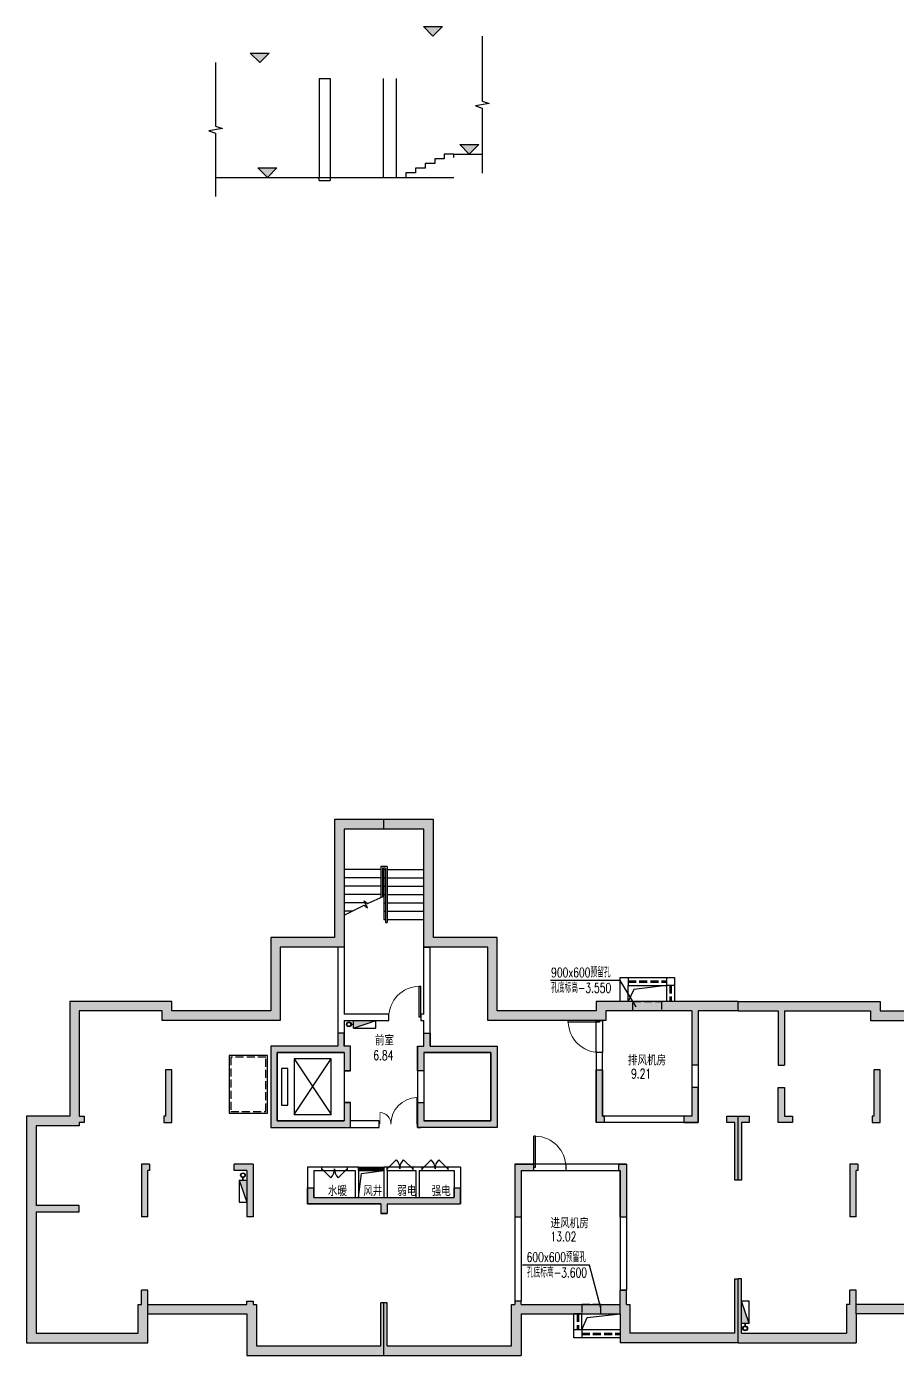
# Model space of a CAD drawing. Extents: x 791398 to 2325386, y -987887 to -518217.
# Drawn here: x 1386078 to 1413369, y -842920 to -801258 of the extents above; entities that cross this region are included whole.
import ezdxf

# ---------------------------------------------------------------- set-up
doc = ezdxf.new("R2010")
doc.units = 0
doc.header["$LTSCALE"] = 1000
doc.header["$MEASUREMENT"] = 0
doc.linetypes.add('BORDER', pattern=[1.75, 0.5, -0.25, 0.5, -0.25, 0, -0.25])
doc.linetypes.add('DASH', pattern=[0.35, 0.25, -0.1])
for name, color, linetype in [('DIM_ELEV', 3, 'Continuous'), ('JPS-X', 1, 'BORDER'), ('JPS-XHS', 7, 'Continuous'), ('LVTRY', 6, 'Continuous'), ('PUB_DIM', 3, 'Continuous'), ('solid', 253, 'Continuous'), ('SPACE', 7, 'Continuous'), ('STAIR', 9, 'Continuous'), ('STAIRS', 9, 'Continuous'), ('TEXT', 7, 'Continuous'), ('WALL', 8, 'Continuous'), ('wall-jg', 1, 'Continuous'), ('WINDOW', 8, 'Continuous')]:
    doc.layers.add(name, color=color, linetype=linetype)
doc.styles.add('_TCH_SPACE', font='SIMPLEX', dxfattribs={"bigfont": 'GBCBIG'})
doc.styles.add('TEXT', font='tjromans.shx', dxfattribs={"width": 0.8, "height": 400, "bigfont": 'tjhztxt.shx'})

# ---------------------------------------------------------------- blocks, each defined once
blk = doc.blocks.new('DXHS')
at = {"layer": 'JPS-XHS'}
blk.add_hatch(color=256, dxfattribs=at).paths.add_polyline_path([(-350, 240), (-350, 0), (350, 0)])
at = {"layer": 'JPS-XHS', "linetype": 'Continuous'}
for p, q in [((-350, 240), (-350, 0)), ((-350, 240), (350, 240)), ((-350, 0), (350, 0)), ((350, 240), (350, 0))]:
    blk.add_line(p, q, dxfattribs=at)
at = {"layer": 'JPS-XHS'}
blk.add_line((-350, 240), (350, 0), dxfattribs=at)
blk = doc.blocks.new('FF')
at = {"linetype": 'Continuous'}
for radius in [75, 60]:
    blk.add_circle((0, 0), radius, dxfattribs=at)
blk = doc.blocks.new('$DorLib2D$00000025')
at = {"const_width": 0.02}
for points in [[(0.481, -0.001), (0.481, 0.691)], [(-0.481, 0.001), (-0.481, 0.308)]]:
    blk.add_lwpolyline(points, dxfattribs=at)
at = {"lineweight": 13}
for centre, radius, start, end in [((0.505, -0.002), 0.699, 91.9397, 179.7238), ((-0.501, 0.003), 0.307, 359.7899, 85.7508)]:
    blk.add_arc(centre, radius, start, end, dxfattribs=at)
blk = doc.blocks.new('$DorLib2D$00000116')
at = {"color": 0}
for p, q in [((-0.5, 0), (-0.146, 0.354)), ((0.5, 0), (0.146, 0.354))]:
    blk.add_line(p, q, dxfattribs=at)
for centre, start, end in [((-0.5, 0), 0, 45), ((0.5, 0), 135, 180)]:
    blk.add_arc(centre, 0.5, start, end, dxfattribs=at)
blk = doc.blocks.new('$WINLIB2D$00000001')
for p, q in [((-0.5, 0.5), (0.5, 0.5)), ((-0.5, 0.5), (-0.5, -0.5)), ((0.5, 0.167), (-0.5, 0.167)), ((0.5, -0.5), (0.5, 0.5)), ((0.5, -0.167), (-0.5, -0.167)), ((-0.5, -0.5), (0.5, -0.5))]:
    blk.add_line(p, q)
blk = doc.blocks.new('$DorLib2D$00000001')
for p, q in [((0.45, 0.975), (0.5, 0.975)), ((0.45, 0), (0.45, 0.975)), ((0.5, 0), (0.5, 0.975)), ((0.5, 0), (0.45, 0))]:
    blk.add_line(p, q)
at = {"lineweight": 13}
blk.add_arc((0.475, 0), 0.975, 91.4693, 180, dxfattribs=at)

msp = doc.modelspace()

# ---------------------------------------------------------------- hatches: boundary and pattern name
at = {"layer": 'DIM_ELEV'}
for points in [[(1398814, -801558), (1398514, -801258), (1399114, -801258)], [(1393385, -802388), (1393085, -802088), (1393685, -802088)], [(1399952, -805258), (1399652, -804958), (1400252, -804958)], [(1393623, -805988), (1393323, -805688), (1393923, -805688)]]:
    msp.add_hatch(color=256, dxfattribs=at).paths.add_polyline_path(points)
at = {"layer": 'solid'}
for points in [[(1395728, -829820), (1393728, -829820), (1393728, -832120), (1390628, -832120), (1390628, -831820), (1387428, -831820), (1387428, -835420), (1386078, -835420), (1386078, -842520), (1389878, -842520), (1389878, -841620), (1389878, -841320), (1389878, -840870), (1389678, -840870), (1389678, -841320), (1389578, -841320), (1389578, -842220), (1386378, -842220), (1386378, -838420), (1387728, -838420), (1387728, -838220), (1386378, -838220), (1386378, -835720), (1387728, -835720), (1387728, -835620), (1387878, -835620), (1387878, -835420), (1387728, -835420), (1387728, -832120), (1390328, -832120), (1390328, -832420), (1394028, -832420), (1394028, -830120), (1396028, -830120), (1396028, -826420), (1397278, -826420), (1397278, -826120), (1395728, -826120)], [(1403928, -831820), (1403928, -832120), (1400828, -832120), (1400828, -829820), (1398828, -829820), (1398828, -826120), (1397278, -826120), (1397278, -826420), (1398528, -826420), (1398528, -830120), (1400528, -830120), (1400528, -832420), (1404228, -832420), (1404228, -832120), (1406928, -832120), (1406928, -833820), (1407128, -833820), (1407128, -832120), (1408378, -832120), (1408378, -831820)], [(1408378, -831820), (1412828, -831820), (1412828, -832120), (1415928, -832120), (1415928, -829820), (1417928, -829820), (1417928, -826120), (1419478, -826120), (1419478, -826420), (1418228, -826420), (1418228, -830120), (1416228, -830120), (1416228, -832420), (1412528, -832420), (1412528, -832120), (1409828, -832120), (1409828, -833820), (1409628, -833820), (1409628, -832120), (1408378, -832120)], [(1396028, -833995), (1396228, -833995), (1396228, -833220), (1396028, -833220), (1396028, -832820), (1395828, -832820), (1395828, -833220), (1393728, -833220), (1393728, -835770), (1396228, -835770), (1396228, -834995), (1396028, -834995), (1396028, -835570), (1393928, -835570), (1393928, -833420), (1396028, -833420)], [(1398528, -833995), (1398328, -833995), (1398328, -833220), (1398528, -833220), (1398528, -832820), (1398728, -832820), (1398728, -833220), (1400828, -833220), (1400828, -835770), (1398328, -835770), (1398328, -834995), (1398528, -834995), (1398528, -835570), (1400628, -835570), (1400628, -833420), (1398528, -833420)], [(1390428, -835420), (1390378, -835420), (1390378, -835620), (1390628, -835620), (1390628, -833970), (1390428, -833970)], [(1403928, -835620), (1404178, -835620), (1404178, -835420), (1404128, -835420), (1404128, -833970), (1403928, -833970)], [(1412828, -833970), (1412628, -833970), (1412628, -835420), (1412578, -835420), (1412578, -835620), (1412828, -835620)], [(1406678, -835620), (1407128, -835620), (1407128, -834520), (1406928, -834520), (1406928, -835420), (1406678, -835420)], [(1410078, -835620), (1409628, -835620), (1409628, -834520), (1409828, -834520), (1409828, -835420), (1410078, -835420)], [(1408378, -835420), (1408028, -835420), (1408028, -835620), (1408278, -835620), (1408278, -837420), (1408378, -837420)], [(1408728, -835420), (1408378, -835420), (1408378, -837420), (1408478, -837420), (1408478, -835620), (1408728, -835620)], [(1389878, -837120), (1389928, -837120), (1389928, -836920), (1389678, -836920), (1389678, -838570), (1389878, -838570)], [(1392978, -837120), (1392978, -838570), (1393178, -838570), (1393178, -836920), (1392578, -836920), (1392578, -837120)], [(1401378, -838570), (1401578, -838570), (1401578, -837120), (1401978, -837120), (1401978, -836920), (1401378, -836920)], [(1404878, -836920), (1404628, -836920), (1404628, -837120), (1404678, -837120), (1404678, -838570), (1404878, -838570)], [(1411878, -838570), (1412078, -838570), (1412078, -837120), (1412128, -837120), (1412128, -836920), (1411878, -836920)], [(1395078, -837970), (1395078, -837670), (1394878, -837670), (1394878, -838170), (1397178, -838170), (1397178, -838470), (1397378, -838470), (1397378, -838170), (1399678, -838170), (1399678, -837670), (1399478, -837670), (1399478, -837970)], [(1408378, -840520), (1408278, -840520), (1408278, -842220), (1404978, -842220), (1404978, -841320), (1404878, -841320), (1404878, -840870), (1404678, -840870), (1404678, -841320), (1404678, -841620), (1404678, -842520), (1408378, -842520)], [(1408378, -840520), (1408478, -840520), (1408478, -842220), (1411778, -842220), (1411778, -841320), (1411878, -841320), (1411878, -840870), (1412078, -840870), (1412078, -841320), (1412078, -841620), (1412078, -842520), (1408378, -842520)], [(1397278, -841270), (1397178, -841270), (1397178, -842620), (1393278, -842620), (1393278, -841320), (1393178, -841320), (1393178, -841220), (1392978, -841220), (1392978, -841320), (1389878, -841320), (1389878, -841620), (1392978, -841620), (1392978, -842920), (1397278, -842920)], [(1404678, -841320), (1401578, -841320), (1401578, -841220), (1401378, -841220), (1401378, -841320), (1401278, -841320), (1401278, -842620), (1397378, -842620), (1397378, -841270), (1397278, -841270), (1397278, -842920), (1401578, -842920), (1401578, -841620), (1404678, -841620)], [(1412078, -841320), (1412078, -841620), (1415178, -841620), (1415178, -841320)]]:
    msp.add_hatch(color=256, dxfattribs=at).paths.add_polyline_path(points)

# ---------------------------------------------------------------- linework, layer by layer
at = {"layer": 'DIM_ELEV'}
for p, q in [((1398814, -801558), (1398514, -801258)), ((1398514, -801258), (1399114, -801258)), ((1398814, -801558), (1399114, -801258)), ((1393385, -802388), (1393085, -802088)), ((1393085, -802088), (1393685, -802088)), ((1393385, -802388), (1393685, -802088)), ((1399952, -805258), (1399652, -804958)), ((1399652, -804958), (1400252, -804958)), ((1399952, -805258), (1400252, -804958)), ((1393623, -805988), (1393323, -805688)), ((1393323, -805688), (1393923, -805688)), ((1393623, -805988), (1393923, -805688))]:
    msp.add_line(p, q, dxfattribs=at)
for points in [[(1400360, -801558), (1400360, -803596), (1400570, -803672), (1400150, -803746), (1400360, -803821), (1400360, -805858)], [(1392003, -802388), (1392003, -804376), (1392213, -804452), (1391793, -804526), (1392003, -804601), (1392003, -806588)]]:
    msp.add_lwpolyline(points, dxfattribs=at)
at = {"layer": 'JPS-X', "const_width": 50}
for points in [[(1396253, -832540), (1396328, -832540)], [(1392858, -837345), (1392858, -837420)], [(1408598, -841995), (1408598, -841920)]]:
    msp.add_lwpolyline(points, dxfattribs=at)
at = {"layer": 'LVTRY'}
msp.add_lwpolyline([(1396478, -837970), (1396576, -837214), (1397278, -837120)], dxfattribs=at)
at = {"layer": 'PUB_DIM'}
for points in [[(1405178, -831986), (1404676, -831166), (1402500, -831166)], [(1404078, -841436), (1403722, -840091), (1401616, -840091)]]:
    msp.add_lwpolyline(points, dxfattribs=at)
at = {"layer": 'solid'}
for p, q in [((1397278, -826420), (1397278, -826120)), ((1408378, -832120), (1408378, -831820)), ((1408378, -832120), (1408378, -831820)), ((1408378, -837420), (1408378, -835420)), ((1408378, -842520), (1408378, -840520)), ((1408378, -842520), (1408378, -840520)), ((1389878, -841620), (1389878, -841320)), ((1397278, -842920), (1397278, -841270)), ((1404678, -841620), (1404678, -841320)), ((1412078, -841620), (1412078, -841320))]:
    msp.add_line(p, q, dxfattribs=at)
at = {"layer": 'STAIR'}
for p, q in [((1397178, -827690), (1396028, -827690)), ((1397378, -827590), (1397178, -827590)), ((1397178, -827590), (1397178, -828568)), ((1397328, -827640), (1397228, -827640)), ((1397228, -827640), (1397228, -828545)), ((1397278, -827690), (1397228, -827690)), ((1397278, -827690), (1397278, -829250)), ((1397278, -827690), (1397328, -827690)), ((1397278, -827690), (1397278, -828523)), ((1397328, -827640), (1397328, -829350)), ((1397378, -827590), (1397378, -829350)), ((1397378, -827690), (1398528, -827690)), ((1397178, -827950), (1396028, -827950)), ((1397178, -828210), (1396028, -828210)), ((1397278, -827950), (1397228, -827950)), ((1397278, -828210), (1397228, -828210)), ((1397278, -827950), (1397328, -827950)), ((1397278, -828210), (1397328, -828210)), ((1397378, -827950), (1398528, -827950)), ((1397378, -828210), (1398528, -828210)), ((1397178, -828470), (1396028, -828470)), ((1396767, -828748), (1397278, -828523)), ((1397278, -828470), (1397228, -828470)), ((1397278, -828470), (1397328, -828470)), ((1397378, -828470), (1398528, -828470)), ((1396691, -828730), (1396028, -828730)), ((1396028, -829116), (1396659, -828801)), ((1396281, -828990), (1396028, -828990)), ((1396659, -828801), (1396766, -828882)), ((1396766, -828882), (1396660, -828667)), ((1396660, -828667), (1396767, -828748)), ((1397278, -828730), (1397328, -828730)), ((1397278, -828990), (1397328, -828990)), ((1397378, -828730), (1398528, -828730)), ((1397378, -828990), (1398528, -828990)), ((1397278, -829250), (1397328, -829250)), ((1397328, -829350), (1397378, -829350)), ((1397378, -829250), (1398528, -829250)), ((1403928, -833420), (1403928, -832420)), ((1404128, -832420), (1404128, -833420)), ((1394468, -833620), (1395618, -835370)), ((1394468, -835370), (1395618, -833620)), ((1396028, -833995), (1396028, -834995)), ((1402978, -836920), (1401978, -836920)), ((1396128, -837020), (1395328, -837020)), ((1395328, -837120), (1396128, -837120)), ((1398178, -837020), (1397378, -837020)), ((1397378, -837120), (1398178, -837120)), ((1399278, -837020), (1398478, -837020)), ((1398478, -837120), (1399278, -837120)), ((1401978, -837120), (1402978, -837120))]:
    msp.add_line(p, q, dxfattribs=at)
for points in [[(1406128, -831320), (1405107, -831451), (1404928, -831820)], [(1403478, -842120), (1403642, -841730), (1404678, -841620)]]:
    msp.add_lwpolyline(points, dxfattribs=at)
at = {"layer": 'STAIR', "linetype": 'DASH'}
for points in [[(1405078, -831820), (1405978, -831820), (1405978, -832120), (1405078, -832120)], [(1392478, -835270), (1393578, -835270), (1393578, -833570), (1392478, -833570)], [(1404078, -841320), (1403478, -841320), (1403478, -841620), (1404078, -841620)]]:
    msp.add_lwpolyline(points, close=True, dxfattribs=at)
at = {"layer": 'STAIR'}
for points in [[(1392428, -835320), (1393628, -835320), (1393628, -833520), (1392428, -833520)], [(1395618, -835370), (1395618, -833620), (1394468, -833620), (1394468, -835370)], [(1394268, -835070), (1394268, -833920), (1394068, -833920), (1394068, -835070)]]:
    msp.add_lwpolyline(points, close=True, dxfattribs=at)
at = {"layer": 'STAIRS'}
for p, q in [((1395242, -802888), (1395592, -802888)), ((1395242, -802888), (1395242, -805988)), ((1395592, -802888), (1395592, -805988)), ((1397267, -805988), (1397267, -802888)), ((1397667, -805988), (1397667, -802888)), ((1399467, -805258), (1400360, -805258)), ((1399467, -805358), (1399467, -805258)), ((1392003, -805988), (1395242, -805988)), ((1395242, -806088), (1395242, -805988)), ((1395242, -805988), (1395592, -805988)), ((1395242, -806088), (1395592, -806088)), ((1395592, -805988), (1399467, -805988)), ((1395592, -805988), (1395592, -806088))]:
    msp.add_line(p, q, dxfattribs=at)
msp.add_lwpolyline([(1399467, -805258), (1399167, -805258), (1399167, -805404), (1398867, -805404), (1398867, -805550), (1398567, -805550), (1398567, -805696), (1398267, -805696), (1398267, -805842), (1397967, -805842), (1397967, -805988)], dxfattribs=at)
at = {"layer": 'WALL'}
for p, q in [((1395828, -830120), (1395828, -832320)), ((1396028, -830120), (1395828, -830120)), ((1396028, -830120), (1396028, -832220)), ((1398528, -832220), (1398528, -830120)), ((1398528, -830120), (1398728, -830120)), ((1398728, -832320), (1398728, -830120)), ((1395828, -832320), (1395828, -833220)), ((1397428, -832220), (1396028, -832220)), ((1397428, -832420), (1397428, -832220)), ((1398528, -832220), (1398428, -832220)), ((1398428, -832220), (1398428, -832420)), ((1398728, -833220), (1398728, -832320)), ((1396028, -832420), (1397428, -832420)), ((1396028, -832420), (1396028, -833220)), ((1398428, -832420), (1398528, -832420)), ((1398528, -833220), (1398528, -832420)), ((1403928, -832420), (1404128, -832420)), ((1393728, -833220), (1393728, -835770)), ((1395828, -833220), (1393728, -833220)), ((1396228, -833220), (1396028, -833220)), ((1396228, -833995), (1396228, -833220)), ((1398328, -833220), (1398328, -835570)), ((1398328, -833220), (1398528, -833220)), ((1398728, -833220), (1400828, -833220)), ((1400828, -833220), (1400828, -835770)), ((1393928, -833420), (1393928, -835570)), ((1395928, -833420), (1393928, -833420)), ((1396028, -833420), (1395928, -833420)), ((1396028, -833420), (1396028, -833995)), ((1398528, -833420), (1398528, -835570)), ((1398528, -833420), (1398628, -833420)), ((1398628, -833420), (1400628, -833420)), ((1400628, -833420), (1400628, -835570)), ((1404128, -833420), (1403928, -833420)), ((1403928, -833420), (1403928, -835620)), ((1404128, -835420), (1404128, -833420)), ((1396028, -833995), (1396228, -833995)), ((1406928, -833820), (1406928, -835420)), ((1407128, -833820), (1406928, -833820)), ((1407128, -833820), (1407128, -835620)), ((1396228, -834995), (1396028, -834995)), ((1396028, -834995), (1396028, -835570)), ((1396228, -835570), (1396228, -834995)), ((1393928, -835570), (1396028, -835570)), ((1397128, -835570), (1396228, -835570)), ((1397128, -835770), (1397128, -835570)), ((1398328, -835570), (1398328, -835770)), ((1400628, -835570), (1398528, -835570)), ((1407128, -835620), (1403928, -835620)), ((1406928, -835420), (1404128, -835420)), ((1393728, -835770), (1396136, -835770)), ((1396128, -835770), (1397128, -835770)), ((1398328, -835770), (1398428, -835770)), ((1400828, -835770), (1398420, -835770)), ((1401978, -836920), (1401378, -836920)), ((1401378, -836920), (1401378, -841220)), ((1401978, -837120), (1401978, -836920)), ((1404878, -836920), (1402978, -836920)), ((1402978, -836920), (1402978, -837120)), ((1404878, -836920), (1404878, -840870)), ((1394878, -837020), (1394878, -838170)), ((1395328, -837020), (1394878, -837020)), ((1395078, -837120), (1395078, -837970)), ((1395078, -837120), (1395328, -837120)), ((1395328, -837120), (1395328, -837020)), ((1396478, -837020), (1396128, -837020)), ((1396128, -837020), (1396128, -837120)), ((1396128, -837120), (1396378, -837120)), ((1396378, -837120), (1396378, -837970)), ((1396478, -837120), (1396478, -837020)), ((1396478, -837120), (1396478, -837970)), ((1397378, -837020), (1397278, -837020)), ((1397278, -837020), (1397278, -837120)), ((1397278, -837120), (1397278, -837970)), ((1397378, -837120), (1397378, -837020)), ((1397378, -837120), (1397378, -837970)), ((1398378, -837020), (1398178, -837020)), ((1398178, -837020), (1398178, -837120)), ((1398178, -837120), (1398278, -837120)), ((1398278, -837120), (1398278, -837970)), ((1398478, -837020), (1398378, -837020)), ((1398378, -837120), (1398378, -837970)), ((1398378, -837120), (1398478, -837120)), ((1398478, -837120), (1398478, -837020)), ((1399678, -837020), (1399278, -837020)), ((1399278, -837020), (1399278, -837120)), ((1399278, -837120), (1399478, -837120)), ((1399478, -837120), (1399478, -837970)), ((1399678, -837020), (1399678, -838170)), ((1401578, -837120), (1401978, -837120)), ((1401578, -837120), (1401578, -841220)), ((1402978, -837120), (1404678, -837120)), ((1404678, -837120), (1404678, -840870)), ((1394878, -838170), (1396478, -838170)), ((1395078, -837970), (1396378, -837970)), ((1396478, -837970), (1397278, -837970)), ((1396478, -838170), (1397178, -838170)), ((1397178, -838170), (1397178, -838470)), ((1397278, -837970), (1397278, -837970)), ((1397378, -837970), (1398278, -837970)), ((1397378, -838170), (1398378, -838170)), ((1397378, -838170), (1397378, -838470)), ((1397378, -838170), (1397378, -838170)), ((1398378, -837970), (1399478, -837970)), ((1398378, -838170), (1399678, -838170)), ((1397378, -838470), (1397178, -838470)), ((1404878, -840870), (1404678, -840870)), ((1401578, -841220), (1401378, -841220))]:
    msp.add_line(p, q, dxfattribs=at)
for points in [[(1404678, -831820), (1404678, -831070), (1406378, -831070), (1406378, -831820)], [(1404678, -842370), (1403228, -842370), (1403228, -841620)]]:
    msp.add_lwpolyline(points, dxfattribs=at)
for points in [[(1406128, -831820), (1404928, -831820), (1404928, -831320), (1406128, -831320)], [(1403478, -841620), (1404678, -841620), (1404678, -842120), (1403478, -842120)]]:
    msp.add_lwpolyline(points, close=True, dxfattribs=at)
at = {"layer": 'wall-jg'}
for p, q in [((1398828, -826120), (1395728, -826120)), ((1395728, -826120), (1395728, -829820)), ((1398828, -829820), (1398828, -826120)), ((1396028, -826420), (1396028, -830120)), ((1398528, -826420), (1396028, -826420)), ((1398528, -830120), (1398528, -826420)), ((1393728, -829820), (1393728, -832120)), ((1395728, -829820), (1393728, -829820)), ((1400828, -829820), (1398828, -829820)), ((1400828, -832120), (1400828, -829820)), ((1394028, -830120), (1394028, -832420)), ((1396028, -830120), (1394028, -830120)), ((1400528, -830120), (1398528, -830120)), ((1400528, -832420), (1400528, -830120)), ((1387428, -831820), (1387428, -835420)), ((1390628, -831820), (1387428, -831820)), ((1390628, -832120), (1390628, -831820)), ((1408378, -831820), (1403928, -831820)), ((1403928, -831820), (1403928, -832120)), ((1408378, -831820), (1412828, -831820)), ((1412828, -831820), (1412828, -832120)), ((1387728, -832120), (1387728, -835420)), ((1390328, -832120), (1387728, -832120)), ((1390328, -832420), (1390328, -832120)), ((1393728, -832120), (1390628, -832120)), ((1403928, -832120), (1400828, -832120)), ((1404228, -832120), (1404228, -832420)), ((1406928, -832120), (1404228, -832120)), ((1406928, -832120), (1406928, -833820)), ((1407128, -832120), (1407128, -833820)), ((1408378, -832120), (1407128, -832120)), ((1408378, -832120), (1409628, -832120)), ((1409628, -832120), (1409628, -833820)), ((1409828, -832120), (1412528, -832120)), ((1409828, -832120), (1409828, -833820)), ((1412528, -832120), (1412528, -832420)), ((1412828, -832120), (1415928, -832120)), ((1394028, -832420), (1390328, -832420)), ((1404228, -832420), (1400528, -832420)), ((1412528, -832420), (1416228, -832420)), ((1390628, -833970), (1390428, -833970)), ((1390428, -833970), (1390428, -835420)), ((1390628, -835620), (1390628, -833970)), ((1403928, -835620), (1403928, -833970)), ((1403928, -833970), (1404128, -833970)), ((1404128, -833970), (1404128, -835420)), ((1407128, -833820), (1406928, -833820)), ((1409628, -833820), (1409828, -833820)), ((1412628, -833970), (1412628, -835420)), ((1412828, -833970), (1412628, -833970)), ((1412828, -835620), (1412828, -833970)), ((1387428, -835420), (1386078, -835420)), ((1386078, -835420), (1386078, -842520)), ((1387728, -835720), (1386378, -835720)), ((1386378, -835720), (1386378, -838220)), ((1387728, -835620), (1387728, -835720)), ((1390378, -835420), (1390378, -835620)), ((1390428, -835420), (1390378, -835420)), ((1390378, -835620), (1390628, -835620)), ((1404178, -835620), (1403928, -835620)), ((1404128, -835420), (1404178, -835420)), ((1404178, -835420), (1404178, -835620)), ((1412628, -835420), (1412578, -835420)), ((1412578, -835420), (1412578, -835620)), ((1412578, -835620), (1412828, -835620)), ((1389928, -836920), (1389678, -836920)), ((1389678, -836920), (1389678, -838570)), ((1389928, -836920), (1389928, -837120)), ((1393178, -836920), (1392578, -836920)), ((1392578, -837120), (1392578, -836920)), ((1393178, -836920), (1393178, -838570)), ((1401378, -836920), (1401978, -836920)), ((1401378, -836920), (1401378, -838570)), ((1401978, -837120), (1401978, -836920)), ((1404628, -836920), (1404878, -836920)), ((1404628, -836920), (1404628, -837120)), ((1404878, -836920), (1404878, -838570)), ((1411878, -836920), (1411878, -838570)), ((1412128, -836920), (1411878, -836920)), ((1412128, -836920), (1412128, -837120)), ((1389878, -838570), (1389878, -837120)), ((1389928, -837120), (1389878, -837120)), ((1392978, -837120), (1392578, -837120)), ((1392978, -837120), (1392978, -838570)), ((1401578, -837120), (1401578, -838570)), ((1401578, -837120), (1401978, -837120)), ((1404628, -837120), (1404678, -837120)), ((1404678, -838570), (1404678, -837120)), ((1412128, -837120), (1412078, -837120)), ((1412078, -838570), (1412078, -837120)), ((1394878, -837670), (1395078, -837670)), ((1394878, -838170), (1394878, -837670)), ((1395078, -837970), (1395078, -837670)), ((1399478, -837670), (1399678, -837670)), ((1399478, -837970), (1399478, -837670)), ((1399678, -838170), (1399678, -837670)), ((1387728, -838220), (1386378, -838220)), ((1387728, -838420), (1387728, -838220)), ((1397178, -838170), (1394878, -838170)), ((1395078, -837970), (1399478, -837970)), ((1397178, -838170), (1397178, -838470)), ((1397378, -838170), (1397378, -838470)), ((1397378, -838170), (1399678, -838170)), ((1386378, -838420), (1387728, -838420)), ((1386378, -838420), (1386378, -842220)), ((1389878, -838570), (1389678, -838570)), ((1393178, -838570), (1392978, -838570)), ((1397178, -838470), (1397378, -838470)), ((1401378, -838570), (1401578, -838570)), ((1404678, -838570), (1404878, -838570)), ((1412078, -838570), (1411878, -838570)), ((1408278, -840520), (1408378, -840520)), ((1408278, -842220), (1408278, -840520)), ((1408478, -840520), (1408378, -840520)), ((1408478, -842220), (1408478, -840520)), ((1389878, -840870), (1389678, -840870)), ((1389678, -841320), (1389678, -840870)), ((1389878, -841320), (1389878, -840870)), ((1404678, -840870), (1404878, -840870)), ((1404678, -841320), (1404678, -840870)), ((1404878, -841320), (1404878, -840870)), ((1411878, -841320), (1411878, -840870)), ((1412078, -840870), (1411878, -840870)), ((1412078, -841320), (1412078, -840870)), ((1389578, -842220), (1389578, -841320)), ((1389578, -841320), (1389678, -841320)), ((1389878, -841320), (1392978, -841320)), ((1392978, -841320), (1392978, -841270)), ((1393178, -841320), (1393278, -841320)), ((1393278, -841320), (1393278, -842620)), ((1397378, -841270), (1397178, -841270)), ((1397178, -842620), (1397178, -841270)), ((1397378, -842620), (1397378, -841270)), ((1401278, -842620), (1401278, -841320)), ((1401278, -841320), (1401378, -841320)), ((1401578, -841320), (1404678, -841320)), ((1404878, -841320), (1404978, -841320)), ((1404978, -841320), (1404978, -842220)), ((1411878, -841320), (1411778, -841320)), ((1411778, -841320), (1411778, -842220)), ((1415178, -841320), (1412078, -841320)), ((1389878, -842520), (1389878, -841620)), ((1389878, -841620), (1392978, -841620)), ((1392978, -841620), (1392978, -842920)), ((1401578, -841620), (1404678, -841620)), ((1401578, -841620), (1401578, -842920)), ((1404678, -841620), (1404678, -842520)), ((1412078, -841620), (1412078, -842520)), ((1415178, -841620), (1412078, -841620)), ((1386378, -842220), (1389578, -842220)), ((1408278, -842220), (1404978, -842220)), ((1408478, -842220), (1411778, -842220)), ((1386078, -842520), (1389878, -842520)), ((1393278, -842620), (1397178, -842620)), ((1397378, -842620), (1401278, -842620)), ((1408378, -842520), (1404678, -842520)), ((1408378, -842520), (1412078, -842520)), ((1392978, -842920), (1401578, -842920))]:
    msp.add_line(p, q, dxfattribs=at)
for points in [[(1396028, -833995), (1396228, -833995), (1396228, -833220), (1396028, -833220), (1396028, -832820), (1395828, -832820), (1395828, -833220), (1393728, -833220), (1393728, -835770), (1396228, -835770), (1396228, -834995), (1396028, -834995), (1396028, -835570), (1393928, -835570), (1393928, -833420), (1396028, -833420), (1396028, -833995)], [(1398528, -833995), (1398328, -833995), (1398328, -833220), (1398528, -833220), (1398528, -832820), (1398728, -832820), (1398728, -833220), (1400828, -833220), (1400828, -835770), (1398328, -835770), (1398328, -834995), (1398528, -834995), (1398528, -835570), (1400628, -835570), (1400628, -833420), (1398528, -833420), (1398528, -833995)], [(1406678, -835620), (1407128, -835620), (1407128, -834520), (1406928, -834520), (1406928, -835420), (1406678, -835420), (1406678, -835620)], [(1410078, -835620), (1409628, -835620), (1409628, -834520), (1409828, -834520), (1409828, -835420), (1410078, -835420), (1410078, -835620)], [(1387728, -835420), (1387878, -835420), (1387878, -835620), (1387728, -835620)], [(1408028, -835420), (1408728, -835420), (1408728, -835620), (1408478, -835620), (1408478, -837420), (1408278, -837420), (1408278, -835620), (1408028, -835620), (1408028, -835420)], [(1392978, -841320), (1392978, -841220), (1393178, -841220), (1393178, -841320)], [(1401578, -841320), (1401578, -841220), (1401378, -841220), (1401378, -841320)]]:
    msp.add_lwpolyline(points, dxfattribs=at)
at = {"layer": 'WINDOW', "linetype": 'DASH'}
for p, q in [((1404928, -831070), (1404928, -831320)), ((1406128, -831070), (1406128, -831320)), ((1404928, -831175), (1406128, -831175)), ((1404928, -831217), (1406128, -831217)), ((1406378, -831321), (1406128, -831321)), ((1406232, -831321), (1406232, -831821)), ((1406274, -831321), (1406274, -831821)), ((1406378, -831820), (1406128, -831820)), ((1396228, -833995), (1396028, -833995)), ((1396028, -834995), (1396228, -834995)), ((1403478, -841621), (1403228, -841621)), ((1403332, -841621), (1403332, -842121)), ((1403374, -841621), (1403374, -842121)), ((1403478, -842120), (1403228, -842120)), ((1403478, -842120), (1403478, -842370)), ((1403478, -842225), (1404678, -842225)), ((1403478, -842267), (1404678, -842267)), ((1404678, -842120), (1404678, -842370))]:
    msp.add_line(p, q, dxfattribs=at)

# ---------------------------------------------------------------- block references
at = {"layer": 'JPS-X'}
msp.add_blockref('FF', (1396178, -832540), dxfattribs=at)
for p, rotation in [((1392858, -837270), 270), ((1408598, -842070), 90)]:
    msp.add_blockref('FF', p, dxfattribs=dict(at, rotation=rotation))
at = {"layer": 'JPS-XHS', "xscale": -1}
for p, rotation in [((1396678, -832420), 180), ((1392978, -837770), 90), ((1408478, -841570), 270)]:
    msp.add_blockref('DXHS', p, dxfattribs=dict(at, rotation=rotation))
at = {"layer": 'WINDOW'}
for name, p, xscale, yscale, zscale, rotation in [('$DorLib2D$00000001', (1397928, -832320), -1000, -1000, -1000, 180), ('$DorLib2D$00000001', (1404028, -832920), -1000, -1000, -1000, 270.0000000000043), ('$DorLib2D$00000025', (1397728, -835670), -1200, -1200, -1200, 180), ('$DorLib2D$00000001', (1402478, -837020), -1000, 1000, -1000, 2.223368870447016e-11)]:
    msp.add_blockref(name, p, dxfattribs=dict(at, xscale=xscale, yscale=yscale, zscale=zscale, rotation=rotation))
for name, p, xscale, yscale, zscale in [('$DorLib2D$00000116', (1397778, -837070), -800, 800, -800), ('$DorLib2D$00000116', (1398878, -837070), 800, 800, 800), ('$DorLib2D$00000116', (1395728, -837070), -800, -800, -800), ('$WINLIB2D$00000001', (1396878, -837070), 800, -100, 800)]:
    msp.add_blockref(name, p, dxfattribs=dict(at, xscale=xscale, yscale=yscale, zscale=zscale))

# ---------------------------------------------------------------- texts
at = {"layer": 'SPACE', "style": '_TCH_SPACE'}
for s, height, width, p in [('900x600预留孔', 300, 0.7, (1402516, -831064)), ('孔底标高-3.550', 300, 0.7, (1402516, -831548)), ('6.84', 297.5, 0.705882, (1396942, -833659)), ('9.21', 297.5, 0.705882, (1405023, -834234)), ('13.02', 297.5, 0.705882, (1402497, -839342)), ('600x600预留孔', 300, 0.7, (1401749, -839989)), ('孔底标高-3.600', 300, 0.7, (1401757, -840473))]:
    msp.add_text(s, height=height, dxfattribs=dict(at, width=width)).set_placement(p)
at = {"layer": 'TEXT', "style": 'TEXT', "width": 0.8}
for s, p in [('前室', (1396991, -833199)), ('排风机房', (1404923, -833825)), ('水暖', (1395519, -837921)), ('风井', (1396628, -837921)), ('弱电', (1397693, -837921)), ('强电', (1398771, -837921)), ('进风机房', (1402498, -838933))]:
    msp.add_text(s, height=300, dxfattribs=at).set_placement(p)

doc.saveas('drawing.dxf')
